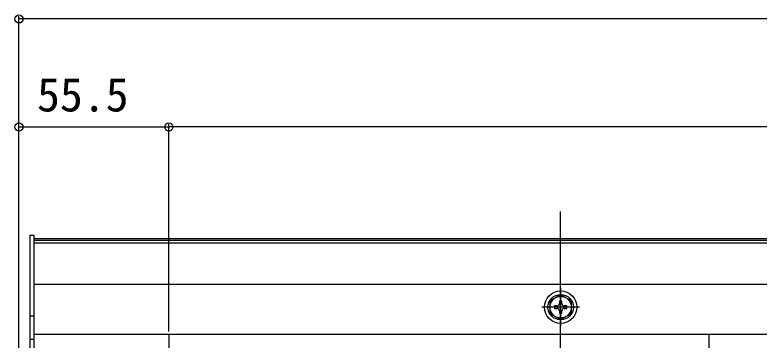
# Model space of a CAD drawing. Units: millimetres, scale not verified. Extents: x -875 to 875, y -1300 to 1294.
# Drawn here: x -680.5 to -404.9, y 511.3 to 631.7 of the extents above; entities that cross this region are included whole.
import ezdxf
from ezdxf.enums import TextEntityAlignment as Align

# ---------------------------------------------------------------- set-up
doc = ezdxf.new("R2010")
doc.units = ezdxf.units.MM
doc.header["$LTSCALE"] = 8
for name, color, linetype in [('0-4_YKK_12', 2, 'Continuous'), ('0-5_YKK_13', 4, 'Continuous'), ('0-6_YKK_D', 6, 'Continuous')]:
    doc.layers.add(name, color=color, linetype=linetype)
doc.styles.add('ＭＳ ゴシック', font='')
doc.styles.get('ＭＳ ゴシック').set_extended_font_data('MS Gothic')

msp = doc.modelspace()

# ---------------------------------------------------------------- linework, layer by layer
at = {"layer": '0-4_YKK_12'}
for p, q in [((-478.4, -282.054), (-478.4, 558.946)), ((-673.5, 548.946), (-673.5, 477.694)), ((-673.5, 548.946), (-303.95, 548.946)), ((-673.5, 548.28), (-303.95, 548.28)), ((-673.5, 547.33), (-303.95, 547.33)), ((-673.5, 532.005), (-303.95, 532.005)), ((-673.5, 531.968), (-303.95, 531.968)), ((-673.5, 513.507), (-303.95, 513.507))]:
    msp.add_line(p, q, dxfattribs=at)
at = {"layer": '0-5_YKK_13'}
for p, q in [((-675, 550.2), (-675, 472.39)), ((-478.4, 530.493), (-478.4, 516.493)), ((-471.4, 523.493), (-485.4, 523.493)), ((-675, 520.241), (-673.5, 520.241)), ((-623.5, 513.507), (-623.5, 457.47)), ((-423.5, 513.507), (-423.5, 457.47)), ((-675, 511.704), (-673.5, 511.704))]:
    msp.add_line(p, q, dxfattribs=at)
for points in [[(-675, 550.2), (-673.5, 550.2), (-673.5, 472.39), (-675, 472.39)], [(-479.72, 523.933), (-480.65, 523.933), (-480.65, 523.053), (-479.72, 523.053)], [(-477.96, 524.813), (-477.96, 525.743), (-478.84, 525.743), (-478.84, 524.813)], [(-477.08, 523.053), (-476.15, 523.053), (-476.15, 523.933), (-477.08, 523.933)], [(-478.84, 522.173), (-478.84, 521.243), (-477.96, 521.243), (-477.96, 522.173)]]:
    msp.add_lwpolyline(points, dxfattribs=at)
msp.add_lwpolyline([(-478.4, 528.112), (-482.4, 525.802), (-482.4, 521.183), (-478.4, 518.874), (-474.4, 521.183), (-474.4, 525.802)], close=True, dxfattribs=at)
for radius in [6, 4.7, 4]:
    msp.add_circle((-478.4, 523.493), radius, dxfattribs=at)
for centre, start, end in [((-479.72, 524.813), 270, 0), ((-477.08, 524.813), 180, 270), ((-479.72, 522.173), 0, 90), ((-477.08, 522.173), 90, 180)]:
    msp.add_arc(centre, 0.88, start, end, dxfattribs=at)
at = {"layer": '0-6_YKK_D'}
for p, q in [((-678.997, 452.662), (-678.997, 631.2)), ((722.197, 630.2), (-678.997, 630.2)), ((-678.997, 452.662), (-678.997, 591.2)), ((-678.997, 590.2), (-623.5, 590.2)), ((-623.5, 514.507), (-623.5, 591.2)), ((-623.5, 514.507), (-623.5, 591.2)), ((666.7, 590.2), (-623.5, 590.2))]:
    msp.add_line(p, q, dxfattribs=at)
for centre in [(-678.997, 630.2), (-678.997, 590.2), (-623.5, 590.2), (-623.5, 590.2)]:
    msp.add_circle(centre, 1.5, dxfattribs=at)

# ---------------------------------------------------------------- texts
at = {"layer": '0-6_YKK_D', "style": 'ＭＳ ゴシック'}
msp.add_text('55.5', height=12.46, dxfattribs=at).set_placement((-672.306, 592.2), align=Align.BOTTOM_LEFT)

doc.saveas('drawing.dxf')
